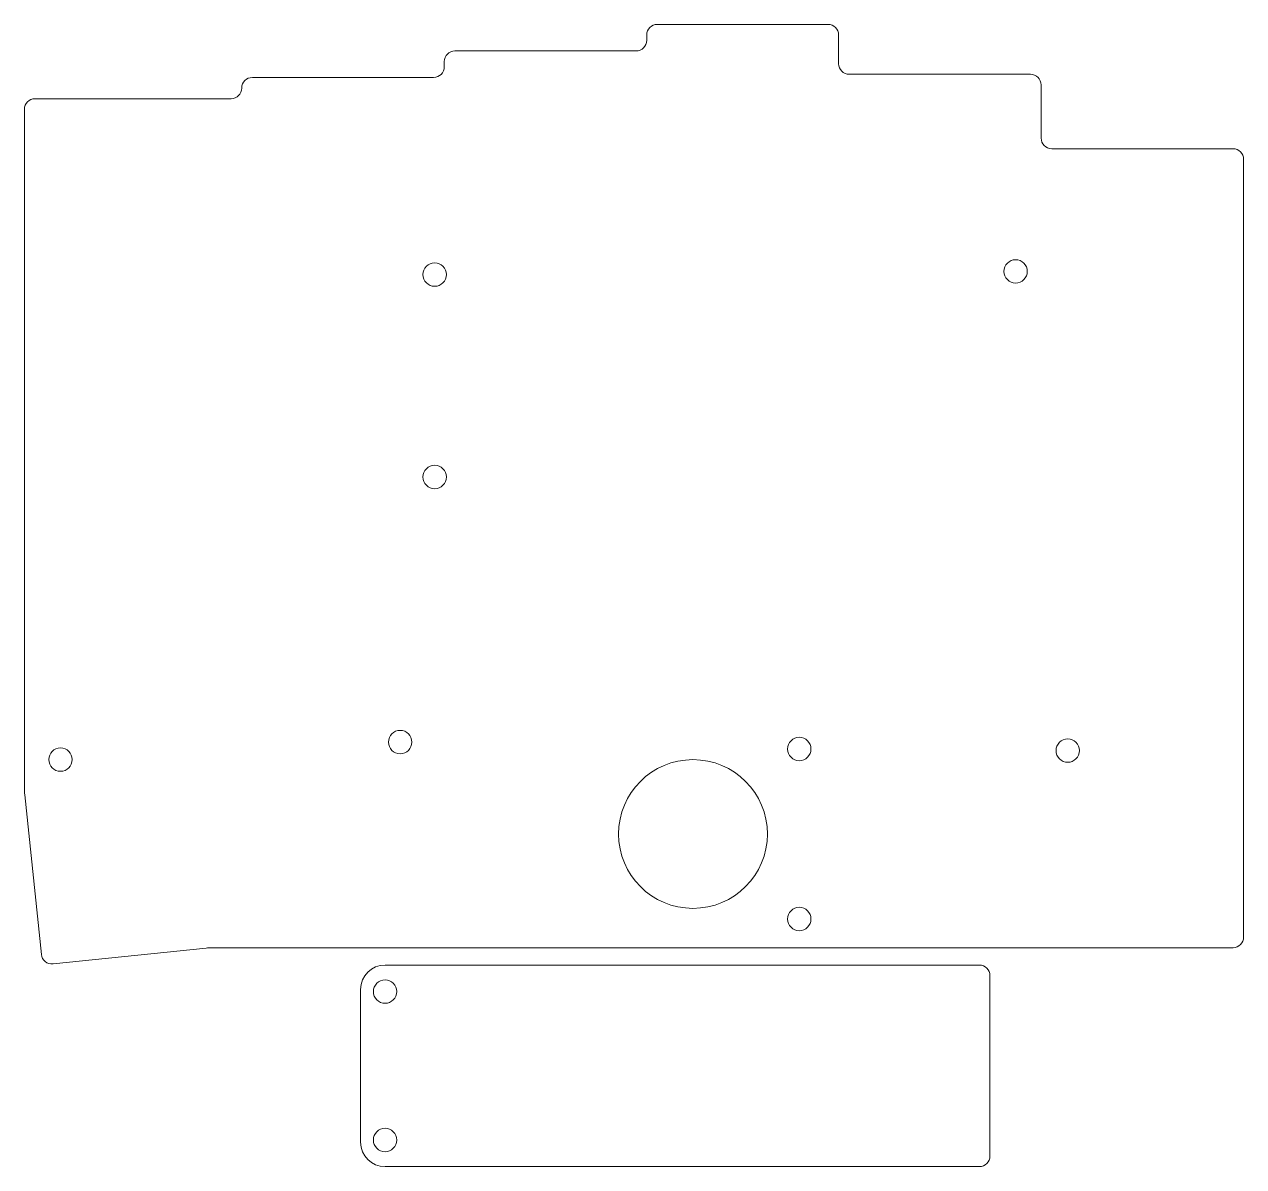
# Model space of a CAD drawing. Header units: millimetres. Extents: x 93 to 207, y 96 to 204.
import ezdxf

# ---------------------------------------------------------------- set-up
doc = ezdxf.new("R2010")
doc.units = ezdxf.units.MM
doc.header["$MEASUREMENT"] = 0
doc.layers.get('0').update_dxf_attribs({"lineweight": 0})

msp = doc.modelspace()

# ---------------------------------------------------------------- linework, layer by layer
at = {"color": 18, "lineweight": 5, "true_color": 0x000000}
for p, q in [((152.13, 203.86), (168.18, 203.86)), ((151.13, 202.36), (151.13, 202.86)), ((169.18, 202.86), (169.18, 200.16)), ((133.08, 201.36), (150.13, 201.36)), ((132.08, 199.86), (132.08, 200.36)), ((114.03, 198.86), (131.08, 198.86)), ((170.18, 199.16), (187.23, 199.16)), ((188.23, 198.16), (188.23, 193.16)), ((93.58, 196.86), (112.03, 196.86)), ((92.58, 131.88), (92.58, 195.86)), ((189.23, 192.16), (206.28, 192.16)), ((207.28, 191.16), (207.28, 117.96)), ((94.18, 116.32), (92.61, 131.36)), ((95.28, 115.43), (109.67, 116.93)), ((131.08, 116.96), (110.19, 116.96)), ((131.08, 116.96), (180.3, 116.96)), ((206.28, 116.96), (180.34, 116.96)), ((126.51, 115.33), (182.41, 115.33)), ((183.41, 114.33), (183.41, 97.36)), ((124.21, 113.03), (124.21, 98.66)), ((182.41, 96.36), (126.51, 96.36))]:
    msp.add_line(p, q, dxfattribs=at)
for centre, radius in [((131.18, 180.31), 1.1), ((185.83, 180.61), 1.1), ((131.18, 161.26), 1.1), ((127.93, 136.31), 1.1), ((165.48, 135.66), 1.1), ((190.73, 135.51), 1.1), ((95.98, 134.66), 1.1), ((155.48, 127.66), 7), ((165.48, 119.66), 1.1), ((126.51, 112.83), 1.1), ((126.51, 98.86), 1.1)]:
    msp.add_circle(centre, radius, dxfattribs=at)
for points in [[(151.13, 202.86), (151.13, 203.41), (151.58, 203.86), (152.13, 203.86)], [(168.18, 203.86), (168.73, 203.86), (169.18, 203.41), (169.18, 202.86)], [(150.13, 201.36), (150.68, 201.36), (151.13, 201.81), (151.13, 202.36)], [(132.08, 200.36), (132.08, 200.91), (132.53, 201.36), (133.08, 201.36)], [(131.08, 198.86), (131.63, 198.86), (132.08, 199.31), (132.08, 199.86)], [(169.18, 200.16), (169.18, 199.61), (169.63, 199.16), (170.18, 199.16)], [(187.23, 199.16), (187.78, 199.16), (188.23, 198.71), (188.23, 198.16)], [(112.03, 196.86), (112.58, 196.86), (113.03, 197.31), (113.03, 197.86)], [(92.58, 195.86), (92.58, 196.41), (93.03, 196.86), (93.58, 196.86)], [(188.23, 193.16), (188.23, 192.61), (188.68, 192.16), (189.23, 192.16)], [(206.28, 192.16), (206.83, 192.16), (207.28, 191.71), (207.28, 191.16)], [(92.58, 131.88), (92.58, 131.71), (92.59, 131.53), (92.61, 131.36)], [(94.18, 116.32), (94.24, 115.77), (94.73, 115.37), (95.28, 115.43)], [(110.19, 116.96), (110.02, 116.96), (109.84, 116.95), (109.67, 116.93)], [(182.41, 115.33), (182.96, 115.33), (183.41, 114.88), (183.41, 114.33)], [(124.21, 98.66), (124.21, 97.38), (125.24, 96.36), (126.51, 96.36)]]:
    msp.add_open_spline(points, degree=3, dxfattribs=at)
for points in [[(113.03, 197.86), (113.03, 197.86), (113.03, 197.86), (113.03, 197.86), (113.03, 198.41), (113.48, 198.86), (114.03, 198.86)], [(207.28, 117.96), (207.28, 117.96), (207.28, 117.96), (207.28, 117.96), (207.28, 117.41), (206.83, 116.96), (206.28, 116.96)], [(126.51, 115.33), (125.24, 115.33), (124.21, 114.3), (124.21, 113.03), (124.21, 113.03), (124.21, 113.03), (124.21, 113.03)], [(182.41, 96.36), (182.96, 96.36), (183.41, 96.8), (183.41, 97.36), (183.41, 97.36), (183.41, 97.36), (183.41, 97.36)]]:
    msp.add_open_spline(points, degree=3, knots=[0, 0, 0, 0, 1, 1, 1, 2, 2, 2, 2], dxfattribs=at)

doc.saveas('drawing.dxf')
